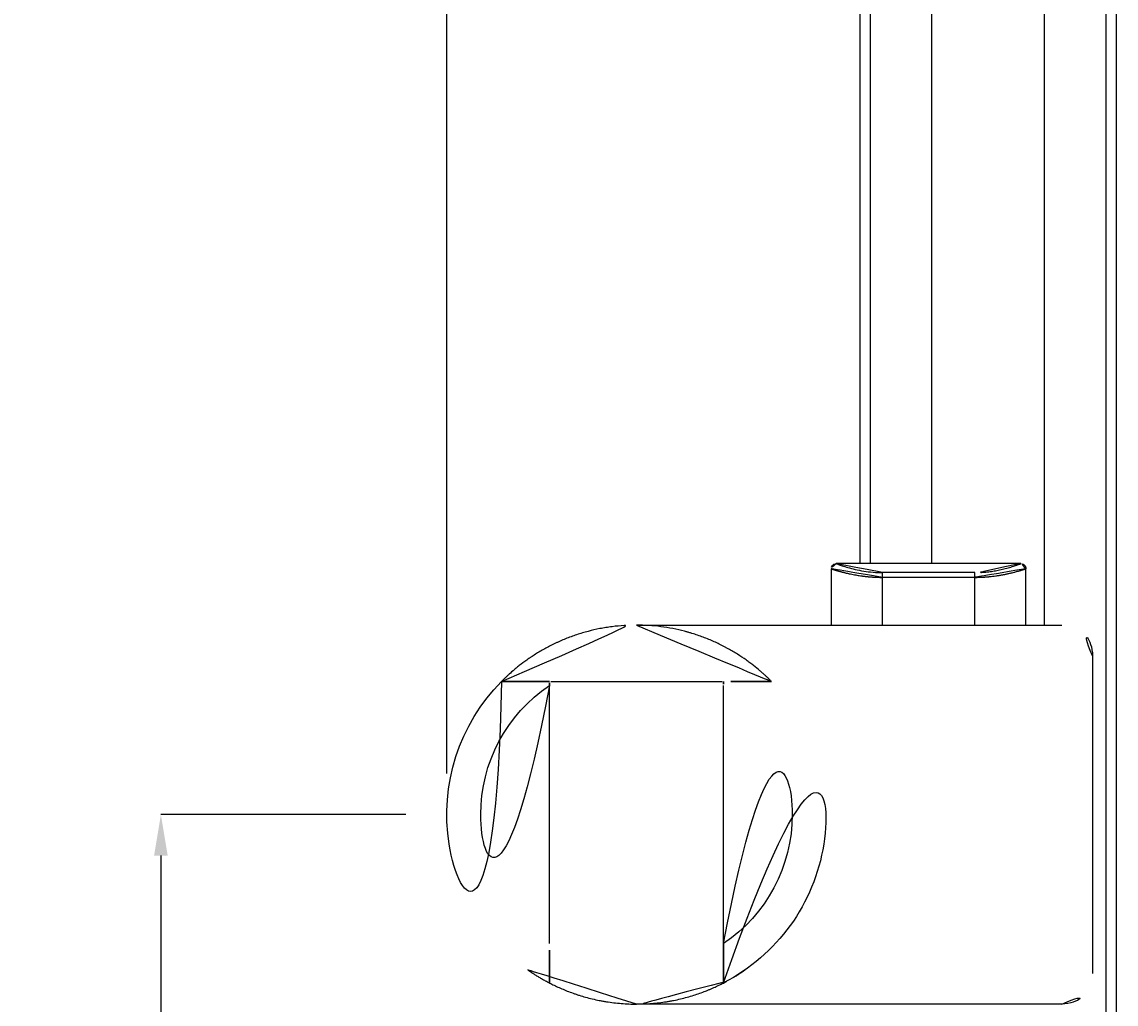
# Model space of a CAD drawing. Extents: x 16296660632 to 16296675124, y -37409619871 to -37409617478.
# Drawn here: x 16296674466 to 16296674572.8, y -37409617807.3 to -37409617711.4 of the extents above; entities that cross this region are included whole.
import ezdxf

# ---------------------------------------------------------------- set-up
doc = ezdxf.new("R2010")
doc.units = 0
doc.header["$LTSCALE"] = 10
doc.header["$MEASUREMENT"] = 0
doc.header["$PDMODE"] = 3
doc.header["$PDSIZE"] = -10
doc.layers.get('DEFPOINTS').update_dxf_attribs({"linetype": 'CONTINUOUS'})
doc.layers.add('1', color=7, linetype='CONTINUOUS', true_color=0xffffff)
doc.layers.add('尺寸线层', color=3, linetype='CONTINUOUS', lineweight=18, true_color=0x00ff00)
doc.styles.add('Daelim Dimension', font='')
doc.styles.get('Daelim Dimension').set_extended_font_data('NanumGothic')
doc.dimstyles.new('DEFAULT', dxfattribs={"dimscale": 2, "dimtxt": 2, "dimasz": 2, "dimexe": 0, "dimexo": 2, "dimgap": 1, "dimtad": 1, "dimdec": 1, "dimzin": 9, "dimdsep": 46, "dimtxsty": 'Daelim Dimension', "dimcen": 0.5, "dimclrd": 252, "dimclre": 252, "dimclrt": 3, "dimadec": 1, "dimazin": 0, "dimtfac": 1, "dimtdec": 1, "dimtix": 1, "dimtmove": 0, "dimatfit": 3, "dimfxl": 1, "dimtolj": 1, "dimtzin": 1, "dimlwd": 9, "dimlwe": 9, "dimarcsym": 0})

# ---------------------------------------------------------------- blocks, each defined once
blk = doc.blocks.new('*D28')
at = {"layer": 'DEFPOINTS', "color": 0, "transparency": 16777216}
for p in [(16296674572.78102, -37409617519.38342), (16296674572.78102, -37409617538.78617), (16296674507.48102, -37409617788.78617)]:
    blk.add_point(p, dxfattribs=at)
at = {"layer": '尺寸线层', "color": 5, "lineweight": 9, "transparency": 16777216}
for p, q in [((16296674507.48102, -37409617784.78617), (16296674507.48102, -37409617519.38342)), ((16296674511.48102, -37409617519.38342), (16296674568.78102, -37409617519.38342)), ((16296674572.78102, -37409617534.78617), (16296674572.78102, -37409617519.38342))]:
    blk.add_line(p, q, dxfattribs=at)
at = {"layer": '尺寸线层', "color": 5, "transparency": 16777216}
for points in [[(16296674511.48102, -37409617518.71675), (16296674511.48102, -37409617520.05008), (16296674507.48102, -37409617519.38342)], [(16296674568.78102, -37409617518.71675), (16296674568.78102, -37409617520.05008), (16296674572.78102, -37409617519.38342)]]:
    blk.add_solid(points, dxfattribs=at)
at = {"layer": '尺寸线层', "color": 7, "transparency": 16777216, "insert": (16296674540.13102, -37409617512.38342), "char_height": 10, "attachment_point": 5, "style": 'Daelim Dimension'}
blk.add_mtext('\\A1;65.3', dxfattribs=at)
blk = doc.blocks.new('*D29')
at = {"layer": 'DEFPOINTS', "color": 0, "transparency": 16777216}
for p in [(16296674507.48102, -37409617788.78617), (16296674479.57974, -37409618138.78617), (16296674547.78102, -37409618138.78617)]:
    blk.add_point(p, dxfattribs=at)
at = {"layer": '尺寸线层', "color": 5, "lineweight": 9, "transparency": 16777216}
for p, q in [((16296674503.48102, -37409617788.78617), (16296674479.57974, -37409617788.78617)), ((16296674479.57974, -37409617792.78617), (16296674479.57974, -37409618134.78617)), ((16296674543.78102, -37409618138.78617), (16296674479.57974, -37409618138.78617))]:
    blk.add_line(p, q, dxfattribs=at)
at = {"layer": '尺寸线层', "color": 5, "transparency": 16777216}
for points in [[(16296674478.91308, -37409617792.78617), (16296674480.24641, -37409617792.78617), (16296674479.57974, -37409617788.78617)], [(16296674478.91308, -37409618134.78617), (16296674480.24641, -37409618134.78617), (16296674479.57974, -37409618138.78617)]]:
    blk.add_solid(points, dxfattribs=at)
at = {"layer": '尺寸线层', "color": 7, "transparency": 16777216, "insert": (16296674472.57975, -37409617963.78617), "char_height": 10, "attachment_point": 5, "rotation": 90, "style": 'Daelim Dimension'}
blk.add_mtext('\\A1;93.5~473', dxfattribs=at)

msp = doc.modelspace()

# ---------------------------------------------------------------- linework, layer by layer
at = {"layer": '1', "color": 7, "linetype": 'Continuous', "lineweight": 18}
for p, q in [((16296674547.781019, -37409617538.786171), (16296674547.781019, -37409617764.292419)), ((16296674572.781019, -37409617538.786171), (16296674572.781019, -37409618138.786171)), ((16296674554.781019, -37409617649.786171), (16296674554.781019, -37409617764.289993)), ((16296674565.781019, -37409617770.286972), (16296674565.781019, -37409617649.786171)), ((16296674544.98102, -37409617764.777603), (16296674544.98102, -37409617770.286102)), ((16296674563.4851, -37409617764.286171), (16296674545.476959, -37409617764.286171)), ((16296674563.98102, -37409617770.286087), (16296674563.98102, -37409617764.777588)), ((16296674525.98102, -37409617770.286171), (16296674567.48102, -37409617770.286171)), ((16296674570.48102, -37409617773.286171), (16296674570.48102, -37409617804.286171)), ((16296674517.631531, -37409617775.786171), (16296674534.33622, -37409617775.786171)), ((16296674517.48102, -37409617801.383476), (16296674517.48102, -37409617776.188873)), ((16296674534.48102, -37409617801.383476), (16296674534.48102, -37409617776.188873)), ((16296674567.48102, -37409617807.286171), (16296674525.98102, -37409617807.286171))]:
    msp.add_line(p, q, dxfattribs=at)
at = {"layer": '1', "color": 7, "linetype": 'Continuous', "lineweight": 13}
for p, q in [((16296674548.781019, -37409617538.786171), (16296674548.781019, -37409617764.292419)), ((16296674571.781019, -37409617538.786171), (16296674571.781019, -37409618138.786171)), ((16296674558.98102, -37409617765.157791), (16296674549.98102, -37409617765.157791)), ((16296674549.98102, -37409617765.624268), (16296674549.98102, -37409617765.157791)), ((16296674558.98102, -37409617765.624268), (16296674558.98102, -37409617765.157791)), ((16296674549.98102, -37409617770.286057), (16296674549.98102, -37409617765.624268)), ((16296674558.98102, -37409617765.624268), (16296674549.98102, -37409617765.624268)), ((16296674558.98102, -37409617770.286057), (16296674558.98102, -37409617765.624268))]:
    msp.add_line(p, q, dxfattribs=at)
at = {"layer": '1', "color": 7, "linetype": 'Continuous', "lineweight": 18}
for centre, radius, start, end in [((16296674567.48102, -37409617773.286171), 3, 0, 90), ((16296674525.98102, -37409617788.786171), 18.5, 135.35562025, 242.64777787), ((16296674525.98102, -37409617788.786171), 18.5, 297.35222213, 44.64437975), ((16296674567.48102, -37409617804.286171), 3, 270, 0)]:
    msp.add_arc(centre, radius, start, end, dxfattribs=at)
at = {"layer": '1', "color": 7, "linetype": 'Continuous', "lineweight": 13}
for start, end in [(124.00935009, 235.99064991), (304.00935009, 55.99064991)]:
    msp.add_arc((16296674525.98102, -37409617788.786171), 15.196779, start, end, dxfattribs=at)
for points, knots in [([(16296674549.98102, -37409617765.624268), (16296674549.969259, -37409617765.62426), (16296674549.945681, -37409617765.624237), (16296674549.91028, -37409617765.624092), (16296674549.874769, -37409617765.623863), (16296674549.839161, -37409617765.623528), (16296674549.803471, -37409617765.6231), (16296674549.76767, -37409617765.622581), (16296674549.731791, -37409617765.621964), (16296674549.69581, -37409617765.621246), (16296674549.65975, -37409617765.620453), (16296674549.62361, -37409617765.619553), (16296674549.58737, -37409617765.618568), (16296674549.55106, -37409617765.617477), (16296674549.514669, -37409617765.616287), (16296674549.478201, -37409617765.615021), (16296674549.44165, -37409617765.613663), (16296674549.405041, -37409617765.61219), (16296674549.368349, -37409617765.610626), (16296674549.331591, -37409617765.608978), (16296674549.294769, -37409617765.607231), (16296674549.257879, -37409617765.605392), (16296674549.22094, -37409617765.603447), (16296674549.183929, -37409617765.601433), (16296674549.14687, -37409617765.599297), (16296674549.109751, -37409617765.597076), (16296674549.07258, -37409617765.594772), (16296674549.03536, -37409617765.592361), (16296674548.9981, -37409617765.589859), (16296674548.960791, -37409617765.587273), (16296674548.923441, -37409617765.584572), (16296674548.886049, -37409617765.581787), (16296674548.848631, -37409617765.578911), (16296674548.811171, -37409617765.575943), (16296674548.77368, -37409617765.572868), (16296674548.73617, -37409617765.569702), (16296674548.698629, -37409617765.566437), (16296674548.66107, -37409617765.563103), (16296674548.623489, -37409617765.559647), (16296674548.58589, -37409617765.556107), (16296674548.548281, -37409617765.552467), (16296674548.51066, -37409617765.548737), (16296674548.47303, -37409617765.544922), (16296674548.4354, -37409617765.541008), (16296674548.39777, -37409617765.536987), (16296674548.36014, -37409617765.532883), (16296674548.322519, -37409617765.528687), (16296674548.284901, -37409617765.524391), (16296674548.247299, -37409617765.519997), (16296674548.209709, -37409617765.515518), (16296674548.17214, -37409617765.510933), (16296674548.13459, -37409617765.506264), (16296674548.097071, -37409617765.501503), (16296674548.05958, -37409617765.496643), (16296674548.02211, -37409617765.491676), (16296674547.98469, -37409617765.486633), (16296674547.9473, -37409617765.481483), (16296674547.90995, -37409617765.476242), (16296674547.87265, -37409617765.470909), (16296674547.772869, -37409617765.456367), (16296674547.6054, -37409617765.430351), (16296674547.36849, -37409617765.390007), (16296674547.119061, -37409617765.343803), (16296674546.909769, -37409617765.301529), (16296674546.74316, -37409617765.265953), (16296674546.62104, -37409617765.23912), (16296674546.50247, -37409617765.212212), (16296674546.387581, -37409617765.185226), (16296674546.27648, -37409617765.158157), (16296674546.169279, -37409617765.13105), (16296674546.07589, -37409617765.106354), (16296674545.99534, -37409617765.084503), (16296674545.92675, -37409617765.065826), (16296674545.860901, -37409617765.047752), (16296674545.797779, -37409617765.030289), (16296674545.73736, -37409617765.013443), (16296674545.6796, -37409617764.9972), (16296674545.624479, -37409617764.981583), (16296674545.57196, -37409617764.966553), (16296674545.522011, -37409617764.952148), (16296674545.47459, -37409617764.938347), (16296674545.42967, -37409617764.925171), (16296674545.387211, -37409617764.912613), (16296674545.347151, -37409617764.900642), (16296674545.309481, -37409617764.889297), (16296674545.27413, -37409617764.878563), (16296674545.24106, -37409617764.868439), (16296674545.21023, -37409617764.858917), (16296674545.181589, -37409617764.850021), (16296674545.1551, -37409617764.841728), (16296674545.130699, -37409617764.834053), (16296674545.08132, -37409617764.818428), (16296674545.022091, -37409617764.799721), (16296674544.98674, -37409617764.788597), (16296674544.981039, -37409617764.786789), (16296674544.98103, -37409617764.786781)], [0, 0, 0, 0, 0.0044648762, 0.0089427734, 0.0134337234, 0.0179377572, 0.022454906, 0.0269852004, 0.0315286709, 0.0360853478, 0.0406552609, 0.0452384399, 0.0498349143, 0.0544447132, 0.0590678654, 0.0637043998, 0.0683543447, 0.0730177282, 0.0776945784, 0.0823849228, 0.0870887889, 0.091806204, 0.096537195, 0.1012817887, 0.1060400116, 0.1108118899, 0.1155974498, 0.1203967171, 0.1252097173, 0.130036476, 0.1348770183, 0.1397313691, 0.1445995533, 0.1494815954, 0.1543775196, 0.1592873502, 0.1642111111, 0.169148826, 0.1741005184, 0.1790662117, 0.184045929, 0.1890396932, 0.1940475271, 0.1990694532, 0.2041054938, 0.2091556713, 0.2142200075, 0.2192985242, 0.2243912431, 0.2294981856, 0.234619373, 0.2397548264, 0.2449045667, 0.2500686146, 0.2552469906, 0.2604397153, 0.2656468087, 0.270868291, 0.2761041821, 0.2813545017, 0.3130597116, 0.3479510257, 0.3860306049, 0.4273000437, 0.4481234289, 0.46894834, 0.4897747811, 0.5106027563, 0.5314322697, 0.5522633254, 0.5730959276, 0.5880142903, 0.6027906829, 0.6174253125, 0.6319183926, 0.646270143, 0.6604807898, 0.6745505662, 0.6884797124, 0.7022684758, 0.7159171117, 0.7294258831, 0.7427950614, 0.7560249265, 0.7691157675, 0.7820678825, 0.7948815794, 0.8075571763, 0.8200950016, 0.8324953949, 0.844758707, 0.8568853007, 0.9128649035, 0.9687475125, 1, 1, 1, 1]), ([(16296674549.98102, -37409617765.157791), (16296674549.672819, -37409617765.157784), (16296674549.04438, -37409617765.131401), (16296674548.13698, -37409617765.018227), (16296674547.302031, -37409617764.850288), (16296674546.58918, -37409617764.66053), (16296674546.034269, -37409617764.484734), (16296674545.657829, -37409617764.352127), (16296674545.50355, -37409617764.294579), (16296674545.481251, -37409617764.28627), (16296674545.48106, -37409617764.286201)], [0, 0, 0, 0, 0.1292295365, 0.262858531, 0.3997830712, 0.5374477771, 0.6735617884, 0.8071860453, 0.9391229912, 1, 1, 1, 1]), ([(16296674563.480989, -37409617764.286201), (16296674563.481199, -37409617764.286133), (16296674563.454861, -37409617764.295952), (16296674563.2833, -37409617764.359787), (16296674562.904831, -37409617764.492271), (16296674562.40645, -37409617764.64917), (16296674561.858179, -37409617764.798309), (16296674561.30476, -37409617764.923553), (16296674560.76079, -37409617765.021477), (16296674560.21064, -37409617765.095039), (16296674559.61919, -37409617765.145348), (16296674559.201571, -37409617765.157791), (16296674558.98102, -37409617765.157791)], [0, 0, 0, 0, 0.070955172, 0.2044953852, 0.3374030513, 0.4596738919, 0.5674601277, 0.6620659629, 0.7465779494, 0.8254948558, 0.9077027819, 1, 1, 1, 1]), ([(16296674563.98102, -37409617764.786781), (16296674563.98105, -37409617764.786774), (16296674563.97698, -37409617764.78804), (16296674563.94718, -37409617764.797417), (16296674563.88168, -37409617764.818024), (16296674563.80224, -37409617764.843437), (16296674563.7192, -37409617764.869873), (16296674563.61577, -37409617764.901932), (16296674563.490009, -37409617764.939667), (16296674563.34005, -37409617764.983093), (16296674563.164141, -37409617765.032188), (16296674562.99185, -37409617765.078468), (16296674562.81201, -37409617765.125793), (16296674562.60598, -37409617765.177422), (16296674562.38616, -37409617765.228851), (16296674562.18754, -37409617765.272682), (16296674562.04907, -37409617765.301918), (16296674561.918751, -37409617765.328377), (16296674561.797569, -37409617765.352051), (16296674561.61429, -37409617765.386467), (16296674561.36479, -37409617765.429573), (16296674561.044359, -37409617765.478188), (16296674560.733141, -37409617765.519073), (16296674560.504219, -37409617765.544434), (16296674560.357281, -37409617765.558723), (16296674560.288059, -37409617765.565117), (16296674560.218781, -37409617765.571182), (16296674560.149481, -37409617765.57692), (16296674560.080151, -37409617765.582336), (16296674560.01083, -37409617765.587418), (16296674559.941521, -37409617765.592171), (16296674559.87224, -37409617765.596603), (16296674559.802999, -37409617765.6007), (16296674559.733829, -37409617765.604469), (16296674559.66473, -37409617765.607918), (16296674559.59573, -37409617765.611031), (16296674559.526831, -37409617765.613823), (16296674559.45805, -37409617765.61628), (16296674559.3894, -37409617765.618423), (16296674559.3209, -37409617765.620216), (16296674559.252569, -37409617765.621696), (16296674559.184401, -37409617765.622841), (16296674559.11643, -37409617765.623657), (16296674559.04866, -37409617765.624168), (16296674559.00354, -37409617765.624237), (16296674558.98102, -37409617765.624268)], [0, 0, 0, 0, 0.0247293748, 0.0805338841, 0.1363701555, 0.1705209965, 0.2064735138, 0.244236171, 0.2838162579, 0.325220092, 0.3684531789, 0.4135203415, 0.439699033, 0.4796087541, 0.5332451835, 0.5579104227, 0.5806718031, 0.6015293653, 0.6204831804, 0.6375333624, 0.6858684554, 0.7314412833, 0.7742599795, 0.8143344054, 0.8234869576, 0.8326072816, 0.8416955422, 0.8507519059, 0.8597765409, 0.8687696174, 0.8777313071, 0.8866617838, 0.8955612229, 0.9044298017, 0.9132676995, 0.9220750973, 0.9308521781, 0.9395991267, 0.9483161299, 0.9570033764, 0.9656610569, 0.9742893639, 0.982888492, 0.9914586379, 1, 1, 1, 1])]:
    msp.add_open_spline(points, degree=3, knots=knots, dxfattribs=at)
at = {"layer": '1', "color": 7, "linetype": 'Continuous', "lineweight": 18}
for points, knots in [([(16296674545.48106, -37409617764.286201), (16296674545.415449, -37409617764.286858), (16296674545.32098, -37409617764.304871), (16296674545.20332, -37409617764.366173), (16296674545.123249, -37409617764.431862), (16296674545.058371, -37409617764.512543), (16296674544.998301, -37409617764.630592), (16296674544.981171, -37409617764.725021), (16296674544.981079, -37409617764.790459)], [0, 0, 0, 0, 0.2396332409, 0.3686659117, 0.5004113558, 0.6320966086, 0.7609561294, 1, 1, 1, 1]), ([(16296674563.980961, -37409617764.790459), (16296674563.980881, -37409617764.725021), (16296674563.963751, -37409617764.630592), (16296674563.903681, -37409617764.512543), (16296674563.8388, -37409617764.431862), (16296674563.75873, -37409617764.366173), (16296674563.641069, -37409617764.304871), (16296674563.5466, -37409617764.286858), (16296674563.480989, -37409617764.286201)], [0, 0, 0, 0, 0.2390437335, 0.3679032433, 0.4995885157, 0.6313339982, 0.7603667123, 1, 1, 1, 1]), ([(16296674512.818569, -37409617775.786171), (16296674512.818581, -37409617775.786163), (16296674512.824579, -37409617775.780083), (16296674512.84824, -37409617775.756187), (16296674512.883551, -37409617775.720589), (16296674512.971331, -37409617775.633034), (16296674513.05357, -37409617775.552299), (16296674513.11272, -37409617775.494926), (16296674513.12495, -37409617775.483101), (16296674513.15012, -37409617775.458817), (16296674513.188931, -37409617775.421494), (16296674513.230841, -37409617775.381523), (16296674513.31881, -37409617775.298218), (16296674513.38295, -37409617775.238197), (16296674513.59197, -37409617775.045807), (16296674513.753361, -37409617774.901161), (16296674513.96114, -37409617774.722977), (16296674513.984591, -37409617774.702957), (16296674514.03224, -37409617774.662521), (16296674514.05644, -37409617774.642082), (16296674514.12986, -37409617774.580399), (16296674514.18, -37409617774.538696), (16296674514.33396, -37409617774.412117), (16296674514.441311, -37409617774.325691), (16296674514.777439, -37409617774.061668), (16296674515.020241, -37409617773.879318), (16296674515.34733, -37409617773.647453), (16296674515.413919, -37409617773.600883), (16296674515.5156, -37409617773.530792), (16296674515.549789, -37409617773.507393), (16296674515.61853, -37409617773.460693), (16296674515.79142, -37409617773.344063), (16296674515.969469, -37409617773.228256), (16296674516.40645, -37409617772.952782), (16296674516.710581, -37409617772.772438), (16296674517.343361, -37409617772.422447), (16296674517.67201, -37409617772.252777), (16296674518.097719, -37409617772.049606), (16296674518.183611, -37409617772.009422), (16296674518.356871, -37409617771.929977), (16296674518.443939, -37409617771.890862), (16296674518.70627, -37409617771.775452), (16296674518.882721, -37409617771.701057), (16296674519.41662, -37409617771.48571), (16296674519.77858, -37409617771.352577), (16296674520.51387, -37409617771.108208), (16296674520.887199, -37409617770.996948), (16296674521.644819, -37409617770.797256), (16296674522.02911, -37409617770.708832), (16296674522.51623, -37409617770.613251), (16296674522.61404, -37409617770.594872), (16296674522.810101, -37409617770.559669), (16296674523.10449, -37409617770.509277), (16296674523.399719, -37409617770.466057), (16296674523.99132, -37409617770.389183), (16296674524.387211, -37409617770.350647), (16296674525.18191, -37409617770.299149), (16296674525.58073, -37409617770.286171), (16296674525.98102, -37409617770.286171)], [0, 0, 0, 0, 0.03125, 0.03125, 0.0625, 0.09375, 0.125, 0.125, 0.1328125, 0.1328125, 0.140625, 0.15625, 0.15625, 0.1875, 0.1875, 0.25, 0.25, 0.2578125, 0.2578125, 0.265625, 0.265625, 0.28125, 0.28125, 0.3125, 0.3125, 0.375, 0.375, 0.390625, 0.390625, 0.3984375, 0.3984375, 0.40625, 0.4375, 0.4375, 0.5, 0.5, 0.5625, 0.5625, 0.578125, 0.578125, 0.59375, 0.59375, 0.625, 0.625, 0.6875, 0.6875, 0.75, 0.75, 0.8125, 0.8125, 0.828125, 0.828125, 0.84375, 0.875, 0.875, 0.9375, 0.9375, 1, 1, 1, 1]), ([(16296674525.98102, -37409617770.286171), (16296674526.381531, -37409617770.286171), (16296674526.77976, -37409617770.299156), (16296674527.57173, -37409617770.35041), (16296674527.965481, -37409617770.38868), (16296674528.74847, -37409617770.490067), (16296674529.13772, -37409617770.553223), (16296674529.91156, -37409617770.704239), (16296674530.296169, -37409617770.792122), (16296674530.773861, -37409617770.917526), (16296674530.86924, -37409617770.943382), (16296674531.05969, -37409617770.996651), (16296674531.15453, -37409617771.024002), (16296674531.437559, -37409617771.108078), (16296674531.624399, -37409617771.166847), (16296674532.17935, -37409617771.351067), (16296674532.54187, -37409617771.48439), (16296674533.25148, -37409617771.770393), (16296674533.59857, -37409617771.923073), (16296674534.106939, -37409617772.16526), (16296674534.274349, -37409617772.248177), (16296674534.522289, -37409617772.375641), (16296674534.604401, -37409617772.41864), (16296674534.726761, -37409617772.483887), (16296674534.767441, -37409617772.505783), (16296674534.84831, -37409617772.54969), (16296674535.21022, -37409617772.747917), (16296674535.55394, -37409617772.951797), (16296674536.135759, -37409617773.318466), (16296674536.41205, -37409617773.50396), (16296674536.80377, -37409617773.78138), (16296674536.930571, -37409617773.873734), (16296674537.176279, -37409617774.057297), (16296674537.293831, -37409617774.147491), (16296674537.630859, -37409617774.412132), (16296674537.83482, -37409617774.580681), (16296674538.11034, -37409617774.816757), (16296674538.1971, -37409617774.892662), (16296674538.319571, -37409617775.00164), (16296674538.359131, -37409617775.037163), (16296674538.43561, -37409617775.1064), (16296674538.472281, -37409617775.1399), (16296674538.577749, -37409617775.236954), (16296674538.642, -37409617775.297058), (16296674538.75885, -37409617775.407692), (16296674538.811449, -37409617775.458214), (16296674538.90526, -37409617775.549156), (16296674538.94648, -37409617775.5896), (16296674539.017559, -37409617775.659813), (16296674539.047409, -37409617775.689583), (16296674539.09551, -37409617775.737747), (16296674539.13135, -37409617775.77388), (16296674539.143419, -37409617775.786118), (16296674539.143471, -37409617775.786163)], [0, 0, 0, 0, 0.062509106, 0.062509106, 0.125018212, 0.125018212, 0.187527318, 0.187527318, 0.250036424, 0.250036424, 0.2656637005, 0.2656637005, 0.281290977, 0.281290977, 0.31254553, 0.31254553, 0.375054636, 0.375054636, 0.437563742, 0.437563742, 0.468818295, 0.468818295, 0.4844455715, 0.4844455715, 0.4922592097, 0.4922592097, 0.500072848, 0.5625819539, 0.5625819539, 0.6250910599, 0.6250910599, 0.6563456129, 0.6563456129, 0.6876001659, 0.6876001659, 0.7501092719, 0.7501092719, 0.7813638249, 0.7813638249, 0.7969911014, 0.7969911014, 0.8126183779, 0.8126183779, 0.8438729309, 0.8438729309, 0.8751274839, 0.8751274839, 0.9063820369, 0.9063820369, 0.9376365899, 0.9376365899, 0.9688911429, 1, 1, 1, 1]), ([(16296674517.48102, -37409617775.786171), (16296674517.19466, -37409617775.786171), (16296674516.912661, -37409617775.786171), (16296674516.359039, -37409617775.786171), (16296674516.0874, -37409617775.786171), (16296674515.68926, -37409617775.786171), (16296674515.5581, -37409617775.786171), (16296674515.36396, -37409617775.786171), (16296674515.299681, -37409617775.786171), (16296674515.172041, -37409617775.786171), (16296674515.10858, -37409617775.786171), (16296674514.9209, -37409617775.786171), (16296674514.79907, -37409617775.786171), (16296674514.562429, -37409617775.786171), (16296674514.447611, -37409617775.786171), (16296674514.22558, -37409617775.786171), (16296674514.11837, -37409617775.786171), (16296674513.96382, -37409617775.786171), (16296674513.913361, -37409617775.786171), (16296674513.839319, -37409617775.786171), (16296674513.81497, -37409617775.786171), (16296674513.76705, -37409617775.786171), (16296674513.64913, -37409617775.786171), (16296674513.54063, -37409617775.786171), (16296674513.379709, -37409617775.786171), (16296674513.30559, -37409617775.786171), (16296674513.20462, -37409617775.786171), (16296674513.17268, -37409617775.786171), (16296674513.127439, -37409617775.786171), (16296674513.112789, -37409617775.786171), (16296674513.08448, -37409617775.786171), (16296674513.07086, -37409617775.786171), (16296674513.005421, -37409617775.786171), (16296674512.961559, -37409617775.786171), (16296674512.89086, -37409617775.786171), (16296674512.864019, -37409617775.786171), (16296674512.827881, -37409617775.786171), (16296674512.818569, -37409617775.786171), (16296674512.818581, -37409617775.786171)], [0, 0, 0, 0, 0.125, 0.125, 0.25, 0.25, 0.3125, 0.3125, 0.34375, 0.34375, 0.375, 0.375, 0.4375, 0.4375, 0.5, 0.5, 0.5625, 0.5625, 0.59375, 0.59375, 0.609375, 0.609375, 0.625, 0.6875, 0.6875, 0.75, 0.75, 0.78125, 0.78125, 0.796875, 0.796875, 0.8125, 0.8125, 0.875, 0.875, 0.9375, 0.9375, 1, 1, 1, 1]), ([(16296674539.14348, -37409617775.786171), (16296674539.143471, -37409617775.786171), (16296674539.134159, -37409617775.786171), (16296674539.097891, -37409617775.786171), (16296674539.070921, -37409617775.786171), (16296674539.01753, -37409617775.786171), (16296674538.99758, -37409617775.786171), (16296674538.964399, -37409617775.786171), (16296674538.95281, -37409617775.786171), (16296674538.92853, -37409617775.786171), (16296674538.91584, -37409617775.786171), (16296674538.8498, -37409617775.786171), (16296674538.789391, -37409617775.786171), (16296674538.65465, -37409617775.786171), (16296674538.58033, -37409617775.786171), (16296674538.459, -37409617775.786171), (16296674538.39587, -37409617775.786171), (16296674538.32913, -37409617775.786171), (16296674538.283831, -37409617775.786171), (16296674538.260759, -37409617775.786171), (16296674538.14382, -37409617775.786171), (16296674538.045469, -37409617775.786171), (16296674537.840151, -37409617775.786171), (16296674537.733179, -37409617775.786171), (16296674537.511339, -37409617775.786171), (16296674537.396469, -37409617775.786171), (16296674537.218651, -37409617775.786171), (16296674537.128361, -37409617775.786171), (16296674537.036051, -37409617775.786171), (16296674536.97407, -37409617775.786171), (16296674536.942841, -37409617775.786171), (16296674536.786209, -37409617775.786171), (16296674536.65893, -37409617775.786171), (16296674536.40085, -37409617775.786171), (16296674536.27005, -37409617775.786171), (16296674535.872881, -37409617775.786171), (16296674535.60177, -37409617775.786171), (16296674535.04895, -37409617775.786171), (16296674534.767229, -37409617775.786171), (16296674534.48102, -37409617775.786171)], [0, 0, 0, 0, 0.0625, 0.0625, 0.125, 0.125, 0.15625, 0.15625, 0.171875, 0.171875, 0.1875, 0.1875, 0.25, 0.25, 0.3125, 0.3125, 0.34375, 0.359375, 0.359375, 0.375, 0.375, 0.4375, 0.4375, 0.5, 0.5, 0.5625, 0.5625, 0.59375, 0.609375, 0.609375, 0.625, 0.625, 0.6875, 0.6875, 0.75, 0.75, 0.875, 0.875, 1, 1, 1, 1]), ([(16296674534.48102, -37409617801.383476), (16296674534.48102, -37409617801.645409), (16296674534.48102, -37409617801.899872), (16296674534.48102, -37409617802.393242), (16296674534.48102, -37409617802.632149), (16296674534.48102, -37409617802.920151), (16296674534.48102, -37409617803.005753), (16296674534.48102, -37409617803.090111), (16296674534.48102, -37409617803.146072), (16296674534.48102, -37409617803.173912), (16296674534.48102, -37409617803.311783), (16296674534.48102, -37409617803.418312), (16296674534.48102, -37409617803.726624), (16296674534.48102, -37409617803.917183), (16296674534.48102, -37409617804.179428), (16296674534.48102, -37409617804.262901), (16296674534.48102, -37409617804.381897), (16296674534.48102, -37409617804.420517), (16296674534.48102, -37409617804.476852), (16296674534.48102, -37409617804.495377), (16296674534.48102, -37409617804.531807), (16296674534.48102, -37409617804.62114), (16296674534.48102, -37409617804.766357), (16296674534.48102, -37409617804.927109), (16296674534.48102, -37409617805.012177), (16296674534.48102, -37409617805.067459), (16296674534.48102, -37409617805.084457), (16296674534.48102, -37409617805.115547), (16296674534.48102, -37409617805.129646), (16296674534.48102, -37409617805.167397), (16296674534.48102, -37409617805.205139), (16296674534.48102, -37409617805.217857), (16296674534.48102, -37409617805.217842)], [0, 0, 0, 0, 0.125, 0.125, 0.25, 0.25, 0.28125, 0.296875, 0.296875, 0.3125, 0.3125, 0.375, 0.375, 0.5, 0.5, 0.5625, 0.5625, 0.59375, 0.59375, 0.609375, 0.609375, 0.625, 0.6875, 0.75, 0.8125, 0.8125, 0.84375, 0.84375, 0.875, 0.875, 0.9375, 1, 1, 1, 1]), ([(16296674517.48102, -37409617805.21785), (16296674517.48102, -37409617805.217842), (16296674517.48102, -37409617805.211517), (16296674517.48102, -37409617805.186668), (16296674517.48102, -37409617805.14962), (16296674517.48102, -37409617805.088547), (16296674517.48102, -37409617805.033684), (16296674517.48102, -37409617805.013878), (16296674517.48102, -37409617804.971222), (16296674517.48102, -37409617804.948303), (16296674517.48102, -37409617804.87558), (16296674517.48102, -37409617804.821716), (16296674517.48102, -37409617804.703667), (16296674517.48102, -37409617804.575317), (16296674517.48102, -37409617804.426804), (16296674517.48102, -37409617804.307899), (16296674517.48102, -37409617804.267014), (16296674517.48102, -37409617804.203781), (16296674517.48102, -37409617804.182411), (16296674517.48102, -37409617804.139229), (16296674517.48102, -37409617804.117393), (16296674517.48102, -37409617803.918747), (16296674517.48102, -37409617803.726997), (16296674517.48102, -37409617803.418289), (16296674517.48102, -37409617803.311852), (16296674517.48102, -37409617803.174469), (16296674517.48102, -37409617803.146767), (16296674517.48102, -37409617803.090942), (16296674517.48102, -37409617803.06279), (16296674517.48102, -37409617802.977852), (16296674517.48102, -37409617802.920677), (16296674517.48102, -37409617802.63221), (16296674517.48102, -37409617802.393066), (16296674517.48102, -37409617801.899544), (16296674517.48102, -37409617801.645149), (16296674517.48102, -37409617801.383476)], [0, 0, 0, 0, 0.0625, 0.0625, 0.125, 0.1875, 0.1875, 0.21875, 0.21875, 0.25, 0.25, 0.3125, 0.3125, 0.375, 0.4375, 0.4375, 0.46875, 0.46875, 0.484375, 0.484375, 0.5, 0.5, 0.625, 0.625, 0.6875, 0.6875, 0.703125, 0.703125, 0.71875, 0.71875, 0.75, 0.75, 0.875, 0.875, 1, 1, 1, 1]), ([(16296674525.98102, -37409617807.286171), (16296674525.73011, -37409617807.286171), (16296674525.48101, -37409617807.281067), (16296674524.9863, -37409617807.261063), (16296674524.49507, -37409617807.231262), (16296674523.76845, -37409617807.158173), (16296674523.29077, -37409617807.091087), (16296674522.994329, -37409617807.043587), (16296674522.93515, -37409617807.033813), (16296674522.81699, -37409617807.013687), (16296674522.757959, -37409617807.003342), (16296674522.581739, -37409617806.971581), (16296674522.465429, -37409617806.94944), (16296674522.119909, -37409617806.880287), (16296674521.8941, -37409617806.830528), (16296674521.451139, -37409617806.724457), (16296674521.23399, -37409617806.668129), (16296674520.808081, -37409617806.549606), (16296674520.599319, -37409617806.487396), (16296674520.29236, -37409617806.39016), (16296674520.140421, -37409617806.340569), (16296674519.990789, -37409617806.289597), (16296674519.89155, -37409617806.255318), (16296674519.842211, -37409617806.238037), (16296674519.597639, -37409617806.151237), (16296674519.40807, -37409617806.080254), (16296674519.040529, -37409617805.93605), (16296674518.86257, -37409617805.862839), (16296674518.517891, -37409617805.715042), (16296674518.351179, -37409617805.640457), (16296674518.028851, -37409617805.490791), (16296674517.87322, -37409617805.41571), (16296674517.64813, -37409617805.303429), (16296674517.57449, -37409617805.26606), (16296674517.466129, -37409617805.210182), (16296674517.430401, -37409617805.191612), (16296674517.3599, -37409617805.154671), (16296674517.18585, -37409617805.062752), (16296674517.022829, -37409617804.973228), (16296674516.77585, -37409617804.834061), (16296674516.659281, -37409617804.76651), (16296674516.439951, -37409617804.636543), (16296674516.3372, -37409617804.57412), (16296674516.14576, -37409617804.455566), (16296674516.05706, -37409617804.399437), (16296674515.934971, -37409617804.320938), (16296674515.876659, -37409617804.283096), (16296674515.822559, -37409617804.247612), (16296674515.78746, -37409617804.224487), (16296674515.77042, -37409617804.213219), (16296674515.687969, -37409617804.158524), (16296674515.573219, -37409617804.0812), (16296674515.45228, -37409617803.998001), (16296674515.40613, -37409617803.965828), (16296674515.38479, -37409617803.950928), (16296674515.379881, -37409617803.947487), (16296674515.375919, -37409617803.944733), (16296674515.37516, -37409617803.944191), (16296674515.374941, -37409617803.944038), (16296674515.374929, -37409617803.944031), (16296674515.37492, -37409617803.944031)], [0, 0, 0, 0, 0.0438827166, 0.0438827166, 0.0877654333, 0.1316481499, 0.1755308666, 0.1755308666, 0.1865015458, 0.1865015458, 0.1974722249, 0.1974722249, 0.2194135832, 0.2194135832, 0.2632962999, 0.2632962999, 0.3071790165, 0.3071790165, 0.3510617332, 0.3510617332, 0.3730030915, 0.3839737707, 0.3839737707, 0.3949444498, 0.3949444498, 0.4388271665, 0.4388271665, 0.4827098831, 0.4827098831, 0.5265925998, 0.5265925998, 0.5704753164, 0.5704753164, 0.5924166747, 0.5924166747, 0.6033873539, 0.6033873539, 0.6143580331, 0.6582407497, 0.6582407497, 0.7021234664, 0.7021234664, 0.746006183, 0.746006183, 0.7898888997, 0.7898888997, 0.811830258, 0.8228009371, 0.8228009371, 0.8337716163, 0.8337716163, 0.877654333, 0.9215370496, 0.9654197662, 0.9654197662, 0.9873611246, 0.9873611246, 0.9983318037, 0.9983318037, 1, 1, 1, 1]), ([(16296674536.58712, -37409617803.944031), (16296674536.58712, -37409617803.944031), (16296674536.58712, -37409617803.944031), (16296674536.587061, -37409617803.944069), (16296674536.58518, -37409617803.945389), (16296674536.57822, -37409617803.950256), (16296674536.55765, -37409617803.964622), (16296674536.51251, -37409617803.996101), (16296674536.39304, -37409617804.078331), (16296674536.279209, -37409617804.155083), (16296674536.19733, -37409617804.20945), (16296674536.18041, -37409617804.220642), (16296674536.1455, -37409617804.243652), (16296674536.12755, -37409617804.25544), (16296674536.072281, -37409617804.291603), (16296674536.03352, -37409617804.316772), (16296674535.9116, -37409617804.395233), (16296674535.82284, -37409617804.451462), (16296674535.63183, -37409617804.569847), (16296674535.52973, -37409617804.631943), (16296674535.420589, -37409617804.696693)], [0, 0, 0, 0, 0.0013144758, 0.0013144758, 0.0383631926, 0.1124606263, 0.1124606263, 0.2606554936, 0.4088503609, 0.5570452282, 0.5570452282, 0.5940939451, 0.5940939451, 0.6311426619, 0.6311426619, 0.7052400956, 0.7052400956, 0.8534349629, 0.8534349629, 1, 1, 1, 1]), ([(16296674534.76977, -37409617805.065231), (16296674534.736589, -37409617805.083153), (16296674534.70303, -37409617805.101143), (16296674534.53154, -37409617805.192352), (16296674534.38802, -37409617805.266472), (16296674534.089149, -37409617805.415543), (16296674533.933809, -37409617805.490501), (16296674533.61116, -37409617805.640327), (16296674533.443859, -37409617805.715187), (16296674533.183649, -37409617805.826736), (16296674533.051241, -37409617805.882332), (16296674532.915279, -37409617805.937508), (16296674532.823839, -37409617805.974197), (16296674532.7777, -37409617805.9925), (16296674532.545771, -37409617806.083389), (16296674532.35581, -37409617806.154373), (16296674531.967051, -37409617806.292168), (16296674531.76825, -37409617806.358978), (16296674531.36165, -37409617806.487701), (16296674531.15386, -37409617806.549629), (16296674530.729, -37409617806.667877), (16296674530.51193, -37409617806.724197), (16296674530.0681, -37409617806.830498), (16296674529.841339, -37409617806.880478), (16296674529.55143, -37409617806.938461), (16296674529.493111, -37409617806.949837), (16296674529.37636, -37409617806.972023), (16296674529.20089, -37409617807.004494), (16296674529.02437, -37409617807.034523), (16296674528.66995, -37409617807.091278), (16296674528.193701, -37409617807.158142), (16296674527.46821, -37409617807.231163), (16296674526.97703, -37409617807.261002), (16296674526.48197, -37409617807.281036), (16296674526.2325, -37409617807.286171), (16296674525.98102, -37409617807.286171)], [0, 0, 0, 0, 0.0173025039, 0.0173025039, 0.0874951821, 0.0874951821, 0.1576878604, 0.1576878604, 0.2278805387, 0.2278805387, 0.2629768779, 0.2805250475, 0.2805250475, 0.298073217, 0.298073217, 0.3682658953, 0.3682658953, 0.4384585736, 0.4384585736, 0.5086512519, 0.5086512519, 0.5788439302, 0.5788439302, 0.6490366085, 0.6490366085, 0.6665847781, 0.6665847781, 0.6841329477, 0.7192292868, 0.7192292868, 0.7894219651, 0.8596146434, 0.9298073217, 0.9298073217, 1, 1, 1, 1])]:
    msp.add_open_spline(points, degree=3, knots=knots, dxfattribs=at)
for points in [[(16296674517.48102, -37409617776.188873), (16296674517.48102, -37409617776.119957), (16296674517.48102, -37409617775.983963), (16296674517.48102, -37409617775.851517), (16296674517.48102, -37409617775.786171)], [(16296674534.48102, -37409617775.786171), (16296674534.48102, -37409617775.851517), (16296674534.48102, -37409617775.983963), (16296674534.48102, -37409617776.119957), (16296674534.48102, -37409617776.188873)]]:
    msp.add_open_spline(points, degree=3, dxfattribs=at)

# ---------------------------------------------------------------- dimensions: what is measured, and where the dimension line sits
at = {"layer": '尺寸线层', "color": 5}
dim = msp.add_linear_dim(base=(16296674572.781019, -37409617519.383423), p1=(16296674507.48102, -37409617788.786171), p2=(16296674572.781019, -37409617538.786171), dimstyle='DEFAULT', override={"dimtxt": 5, "dimclrd": 5, "dimclre": 5, "dimclrt": 7}, dxfattribs=at)
dim.commit()
dim.dimension.update_dxf_attribs({"geometry": '*D28', "text_midpoint": (16296674540.13102, -37409617512.383423)})
dim = msp.add_linear_dim(base=(16296674479.579741, -37409618138.786171), p1=(16296674507.48102, -37409617788.786171), p2=(16296674547.781019, -37409618138.786171), angle=90, text='93.5~473', dimstyle='DEFAULT', override={"dimtxt": 5, "dimclrd": 5, "dimclre": 5, "dimclrt": 7}, dxfattribs=at)
dim.commit()
dim.dimension.update_dxf_attribs({"geometry": '*D29', "text_midpoint": (16296674472.57975, -37409617963.786171)})

doc.saveas('drawing.dxf')
